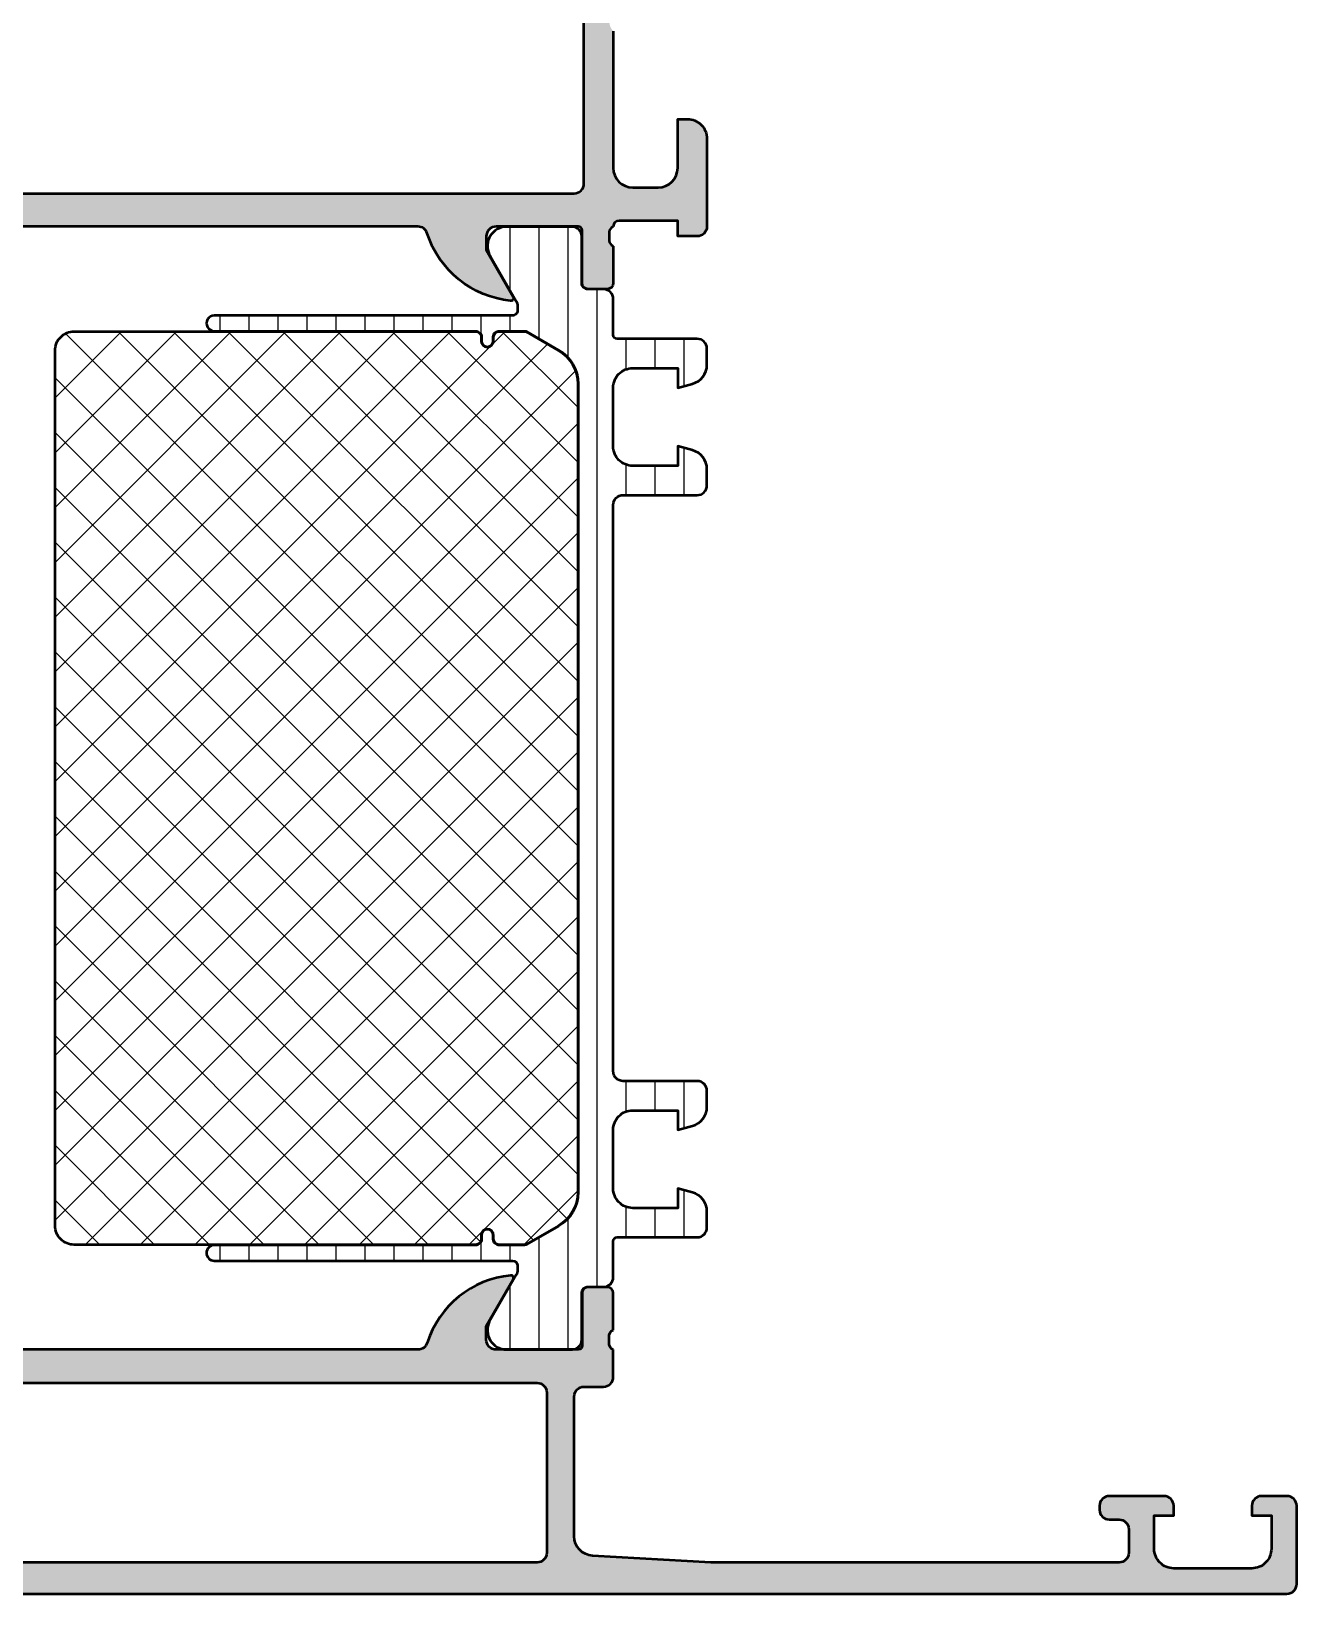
# Model space of a CAD drawing. Extents: x 0 to 122, y 0 to 160.
# Drawn here: x 57.2 to 122, y 0 to 80 of the extents above; entities that cross this region are included whole.
import ezdxf

# ---------------------------------------------------------------- set-up
doc = ezdxf.new("R2010")
doc.units = 0
for name, color, linetype, lineweight in [('0S-Alu contour', 7, 'Continuous', 50), ('0S-Alu hatch', 252, 'Continuous', 25), ('0S-Plastic contour', 254, 'Continuous', 50), ('0S-Plastic hatch', 253, 'Continuous', 25), ('0S-PT contour', 91, 'Continuous', 50), ('0S-PT hatch', 103, 'Continuous', 25)]:
    doc.layers.add(name, color=color, linetype=linetype, lineweight=lineweight)

# ---------------------------------------------------------------- blocks, each defined once
blk = doc.blocks.new('503260__0F27B070_1E75_4C1E_B4FA_50E0575CE926_')
at = {"layer": '0S-Alu hatch'}
h = blk.add_hatch(color=256, dxfattribs=at)
edge = h.paths.add_edge_path()
edge.add_line((92, 89.99999999999999), (92, 86.59999999999998))
edge.add_line((92, 86.59999999999998), (90.9, 85.49999999999997))
edge.add_line((90.9, 85.49999999999997), (90.30000000000001, 85.49999999999997))
edge.add_line((90.30000000000001, 85.49999999999997), (90.30000000000001, 86.99999999999999))
edge.add_arc((89.30000000000001, 86.99999999999999), 1, 0, 90)
edge.add_line((89.30000000000001, 87.99999999999999), (88, 87.99999999999999))
edge.add_arc((88.00000000000001, 86.99999999999999), 1, 90.00000000000081, 180)
edge.add_line((87.00000000000001, 86.99999999999999), (87.00000000000001, 80.99999999999997))
edge.add_arc((87.52500000000003, 80.49999999999997), 0.7250000000000041, 136.3971810272967, 223.6028189727033)
edge.add_line((87.00000000000001, 79.99999999999997), (87.00000000000001, 72.99999999999997))
edge.add_arc((88.00000000000001, 72.99999999999997), 1, 180, 270)
edge.add_line((88.00000000000001, 71.99999999999997), (89.30000000000001, 71.99999999999997))
edge.add_arc((89.30000000000001, 72.99999999999999), 1, 270, 360)
edge.add_line((90.30000000000001, 72.99999999999999), (90.30000000000001, 75.49999999999997))
edge.add_line((90.30000000000001, 75.49999999999997), (90.80000000000001, 75.49999999999997))
edge.add_ellipse((90.80000000000003, 74.49999999999999), major_axis=(-0.9999999999999857, 0), ratio=1, start_angle=180, end_angle=270.0000000000008, ccw=False)
edge.add_line((91.80000000000001, 74.49999999999997), (91.80000000000001, 69.99999999999997))
edge.add_ellipse((91.30000000000003, 69.99999999999996), major_axis=(-0.4999999999999858, 0), ratio=1, start_angle=89.9999999999983, end_angle=180, ccw=False)
edge.add_line((91.3, 69.49999999999997), (90.30000000000001, 69.49999999999997))
edge.add_line((90.30000000000001, 69.49999999999997), (90.30000000000001, 70.29999999999997))
edge.add_line((90.30000000000001, 70.29999999999997), (87.30000000000003, 70.29999999999997))
edge.add_arc((87.30000000000003, 69.99999999999997), 0.2999999999999971, 90, 180)
edge.add_arc((87.10000000000002, 69.71715728752535), 0.2999999999999976, 109.4712206344897, 180)
edge.add_line((86.80000000000003, 69.71715728752535), (86.80000000000001, 69.2828427124746))
edge.add_arc((87.1, 69.2828427124746), 0.2999999999999971, 180, 250.5287793655103)
edge.add_line((87.00000000000001, 68.99999999999999), (87.00000000000001, 67.10000000000002))
edge.add_ellipse((86.69999999999996, 67.10000000000004), major_axis=(-0.300000000000054, 0), ratio=1, start_angle=90.00000000000267, end_angle=180, ccw=False)
edge.add_line((86.69999999999997, 66.79999999999998), (85.71000000000005, 66.79999999999998))
edge.add_ellipse((85.71000000000006, 67.10000000000004), major_axis=(-0.300000000000054, 0), ratio=1, start_angle=0, end_angle=89.99999999999733, ccw=False)
edge.add_line((85.41000000000003, 67.10000000000002), (85.41000000000003, 69.79999999999998))
edge.add_arc((85.21, 69.79999999999998), 0.2000000000000028, 0, 90)
edge.add_line((85.21, 69.99999999999999), (81.00000000000003, 69.99999999999996))
edge.add_arc((81.00000000000003, 69.49999999999994), 0.5, 90, 180)
edge.add_line((80.50000000000001, 69.49999999999994), (80.50000000000001, 68.79999999999995))
edge.add_line((80.50000000000001, 68.79999999999995), (81.88149545762239, 66.4071796769724))
edge.add_ellipse((81.76188021535172, 66.33811978464826), major_axis=(-0.1381197846483035, 0), ratio=1, start_angle=84.37742244921071, end_angle=209.9999999999983, ccw=False)
edge.add_ellipse((82.23822324117383, 71.17660886184781), major_axis=(-5.000000000000049, 0), ratio=1, start_angle=17.748416356070777, end_angle=84.3774224492065, ccw=False)
edge.add_arc((77.00000000000001, 69.49999999999994), 0.4999999999999883, 17.74841635606901, 90)
edge.add_line((77.00000000000001, 69.99999999999996), (45, 69.99999999999991))
edge.add_arc((45, 69.49999999999991), 0.5, 90.00000000000081, 162.2515836439297)
edge.add_ellipse((39.76177675882619, 71.17660886184775), major_axis=(-5.000000000000018, 0), ratio=1, start_angle=95.62257755079372, end_angle=162.2515836439296, ccw=False)
edge.add_ellipse((40.2381197846483, 66.33811978464821), major_axis=(-0.1381197846482883, 0), ratio=1, start_angle=-29.999999999996078, end_angle=95.6225775507956, ccw=False)
edge.add_line((40.11850454237764, 66.40717967697236), (41.50000000000001, 68.79999999999993))
edge.add_line((41.50000000000001, 68.79999999999993), (41.50000000000001, 69.49999999999991))
edge.add_arc((41, 69.49999999999991), 0.5, 0, 90)
edge.add_line((41, 69.99999999999991), (36.79000000000001, 69.99999999999991))
edge.add_arc((36.79000000000001, 69.79999999999994), 0.1999999999999744, 90, 180)
edge.add_line((36.59000000000003, 69.79999999999994), (36.59000000000001, 67.09999999999998))
edge.add_ellipse((36.28999999999996, 67.09999999999998), major_axis=(-0.3000000000000398, 0), ratio=1, start_angle=90, end_angle=180, ccw=False)
edge.add_line((36.28999999999996, 66.79999999999994), (35.30000000000005, 66.79999999999994))
edge.add_ellipse((35.30000000000005, 67.09999999999998), major_axis=(-0.3000000000000398, 0), ratio=1, start_angle=0, end_angle=90, ccw=False)
edge.add_line((35.00000000000001, 67.09999999999998), (35.00000000000001, 68.99999999999994))
edge.add_arc((34.90000000000001, 69.28284271247456), 0.2999999999999999, 289.471220634491, 360)
edge.add_line((35.2, 69.28284271247456), (35.20000000000001, 69.71715728752532))
edge.add_arc((34.90000000000001, 69.71715728752532), 0.2999999999999971, 0, 70.5287793655103)
edge.add_arc((34.70000000000001, 69.99999999999994), 0.3000000000000043, 0, 90)
edge.add_line((34.70000000000001, 70.29999999999995), (31.70000000000001, 70.29999999999994))
edge.add_line((31.70000000000001, 70.29999999999994), (31.70000000000001, 69.49999999999994))
edge.add_line((31.70000000000001, 69.49999999999994), (30.70000000000001, 69.49999999999994))
edge.add_ellipse((30.7, 69.99999999999994), major_axis=(-0.5, 0), ratio=1, start_angle=0, end_angle=90.0000000000004, ccw=False)
edge.add_line((30.20000000000001, 69.99999999999994), (30.20000000000001, 74.49999999999994))
edge.add_ellipse((31.2, 74.49999999999994), major_axis=(-0.9999999999999928, 0), ratio=1, start_angle=269.9999999999996, end_angle=360, ccw=False)
edge.add_line((31.20000000000001, 75.49999999999994), (31.7, 75.49999999999994))
edge.add_line((31.7, 75.49999999999994), (31.7, 72.99999999999996))
edge.add_arc((32.7, 72.99999999999996), 1, 180, 270)
edge.add_line((32.7, 71.99999999999994), (34.00000000000001, 71.99999999999994))
edge.add_arc((34.00000000000001, 72.99999999999994), 1, 270, 360)
edge.add_line((35.00000000000001, 72.99999999999994), (35.00000000000001, 79.99999999999994))
edge.add_arc((34.475, 80.49999999999994), 0.7250000000000041, 316.3971810272967, 403.6028189727033)
edge.add_line((35.00000000000001, 80.99999999999994), (35, 86.99999999999994))
edge.add_arc((34, 86.99999999999994), 1, 0, 90)
edge.add_line((34, 87.99999999999994), (32.7, 87.99999999999994))
edge.add_arc((32.7, 86.99999999999994), 1, 90, 180)
edge.add_line((31.7, 86.99999999999994), (31.7, 85.49999999999994))
edge.add_line((31.7, 85.49999999999994), (31.1, 85.49999999999994))
edge.add_line((31.1, 85.49999999999994), (30, 86.59999999999994))
edge.add_line((30, 86.59999999999994), (30, 89.99999999999994))
edge.add_line((30, 89.99999999999994), (53, 89.99999999999996))
edge.add_arc((53, 90.49999999999994), 0.5, 270, 360)
edge.add_line((53.50000000000001, 90.49999999999994), (53.50000000000001, 159.4999999999999))
edge.add_ellipse((54, 159.4999999999999), major_axis=(-0.4999999999999929, 0), ratio=1, start_angle=270, end_angle=360, ccw=False)
edge.add_line((54, 159.9999999999999), (68, 159.9999999999999))
edge.add_ellipse((68.00000000000001, 159.4999999999999), major_axis=(-0.5, 0), ratio=1, start_angle=180, end_angle=270.00000000000165, ccw=False)
edge.add_line((68.5, 159.4999999999999), (68.5, 90.49999999999994))
edge.add_arc((69, 90.49999999999994), 0.5, 180, 270)
edge.add_line((69, 89.99999999999996), (92, 89.99999999999999))
edge = h.paths.add_edge_path()
edge.add_arc((85, 87.89999999999992), 0.5, 0, 90)
edge.add_line((85, 88.39999999999992), (37, 88.39999999999992))
edge.add_arc((37, 87.89999999999992), 0.5, 90, 180)
edge.add_line((36.5, 87.89999999999992), (36.50000000000001, 72.1999999999999))
edge.add_arc((37.00000000000001, 72.1999999999999), 0.5, 180, 270)
edge.add_line((37.00000000000001, 71.6999999999999), (85, 71.69999999999993))
edge.add_arc((85, 72.19999999999993), 0.5, 270, 360)
edge.add_line((85.5, 72.19999999999993), (85.5, 87.89999999999992))
edge = h.paths.add_edge_path()
edge.add_line((58.50000000000001, 148.6124308125146), (58.5, 147.4999999999999))
edge.add_ellipse((58, 147.4999999999999), major_axis=(-0.5, 0), ratio=1, start_angle=90, end_angle=180, ccw=False)
edge.add_line((58, 146.9999999999999), (56.5, 146.9999999999999))
edge.add_arc((56.5, 146.4999999999999), 0.5, 90, 180)
edge.add_line((56, 146.4999999999999), (56, 90.49999999999994))
edge.add_arc((56.5, 90.49999999999994), 0.5, 180, 270)
edge.add_line((56.5, 89.99999999999994), (65.5, 89.99999999999994))
edge.add_arc((65.5, 90.49999999999994), 0.5, 270, 360)
edge.add_line((66, 90.49999999999994), (66, 146.4999999999999))
edge.add_arc((65.5, 146.4999999999999), 0.5, 0, 90)
edge.add_line((65.5, 146.9999999999999), (64, 146.9999999999999))
edge.add_ellipse((64, 147.4999999999999), major_axis=(-0.5, 0), ratio=1, start_angle=0, end_angle=90, ccw=False)
edge.add_line((63.5, 147.4999999999999), (63.5, 148.6124308125146))
edge.add_ellipse((63.99999999999999, 148.6124308125146), major_axis=(-0.499999999999987, 0), ratio=1, start_angle=311.5278046491897, end_angle=360, ccw=False)
edge.add_arc((61, 151.9999999999999), 4.025000000000007, 311.5278046491879, 588.4721953508122)
edge.add_ellipse((58, 148.6124308125146), major_axis=(-0.5, 0), ratio=1, start_angle=180, end_angle=228.4721953508091, ccw=False)
at = {"layer": '0S-Alu contour', "color": 7}
for points in [[(85.5, 72.19999999999993), (85.5, 87.89999999999992)], [(87.00000000000001, 79.99999999999997), (87.00000000000001, 72.99999999999997)], [(90.30000000000001, 72.99999999999999), (90.30000000000001, 75.49999999999997), (90.80000000000001, 75.49999999999997)], [(91.80000000000001, 74.49999999999997), (91.80000000000001, 69.99999999999997)], [(37.00000000000001, 71.6999999999999), (85, 71.69999999999993)], [(88.00000000000001, 71.99999999999997), (89.30000000000001, 71.99999999999997)], [(77.00000000000001, 69.99999999999996), (45, 69.99999999999991)], [(85.21, 69.99999999999999), (81.00000000000003, 69.99999999999996)], [(85.41000000000003, 67.10000000000002), (85.41000000000003, 69.79999999999998)], [(86.80000000000003, 69.71715728752535), (86.80000000000001, 69.2828427124746)], [(91.3, 69.49999999999997), (90.30000000000001, 69.49999999999997), (90.30000000000001, 70.29999999999997), (87.30000000000003, 70.29999999999997)], [(80.50000000000001, 69.49999999999994), (80.50000000000001, 68.79999999999995), (81.88149545762239, 66.4071796769724)], [(87.00000000000001, 68.99999999999999), (87.00000000000001, 67.10000000000002)], [(86.69999999999997, 66.79999999999998), (85.71000000000005, 66.79999999999998)]]:
    blk.add_lwpolyline(points, dxfattribs=at)
at = {"layer": '0S-Alu contour', "color": 7, "extrusion": (0, 0, -1)}
for centre, radius, start, end in [((-90.80000000000003, 74.49999999999999), 0.9999999999999857, 89.9999999999992, 180), ((-82.23822324117383, 71.17660886184781), 5.000000000000049, 275.6225775507935, 342.2515836439292), ((-91.30000000000003, 69.99999999999996), 0.4999999999999858, 180, 270.0000000000017), ((-81.76188021535172, 66.33811978464826), 0.1381197846483035, 150.0000000000017, 275.6225775507893), ((-85.71000000000006, 67.10000000000004), 0.300000000000054, 270.0000000000027, 0), ((-86.69999999999996, 67.10000000000004), 0.300000000000054, 180, 269.9999999999973)]:
    blk.add_arc(centre, radius, start, end, dxfattribs=at)
at = {"layer": '0S-Alu contour', "color": 7}
for centre, radius, start, end in [((88.00000000000001, 72.99999999999997), 1, 180, 270), ((89.30000000000001, 72.99999999999999), 1, 270, 0), ((85, 72.19999999999993), 0.5, 270, 0), ((77.00000000000001, 69.49999999999994), 0.4999999999999883, 17.74841635606901, 90), ((81.00000000000003, 69.49999999999994), 0.5, 90, 180), ((85.21, 69.79999999999998), 0.2000000000000028, 0, 90), ((87.10000000000002, 69.71715728752535), 0.2999999999999976, 109.4712206344897, 180), ((87.30000000000003, 69.99999999999997), 0.2999999999999971, 90, 180), ((87.1, 69.2828427124746), 0.2999999999999971, 180, 250.5287793655103)]:
    blk.add_arc(centre, radius, start, end, dxfattribs=at)
blk = doc.blocks.new('503280__3AF89525_41A8_4F9F_9418_64EF4F7E41E2_')
at = {"layer": '0S-Alu hatch'}
h = blk.add_hatch(color=256, dxfattribs=at)
edge = h.paths.add_edge_path()
edge.add_line((121.5, 4.99999636063011), (120.2, 4.999996360630121))
edge.add_arc((120.2, 4.499996360630113), 0.5000000000000142, 90, 180)
edge.add_line((119.7, 4.499996360630113), (119.7, 3.999996360630122))
edge.add_line((119.7, 3.999996360630122), (120.7, 3.999996360630122))
edge.add_line((120.7, 3.999996360630122), (120.7, 2.299996360630121))
edge.add_ellipse((119.7, 2.29999636063011), major_axis=(-0.9999999999999857, 0), ratio=1, start_angle=89.9999999999992, end_angle=180, ccw=False)
edge.add_line((119.7, 1.29999636063012), (115.7, 1.299996360630123))
edge.add_ellipse((115.7, 2.29999636063011), major_axis=(-0.9999999999999877, 0), ratio=1, start_angle=0, end_angle=90.0000000000008, ccw=False)
edge.add_line((114.7, 2.299996360630121), (114.7, 3.999996360630122))
edge.add_line((114.7, 3.999996360630122), (115.7, 3.999996360630122))
edge.add_line((115.7, 3.999996360630122), (115.7, 4.49999636063012))
edge.add_arc((115.2, 4.49999636063012), 0.5, 0, 90)
edge.add_line((115.2, 4.99999636063012), (112.4, 4.999996360630118))
edge.add_arc((112.4, 4.499996360630111), 0.5, 89.99999999999837, 180)
edge.add_line((111.9, 4.499996360630111), (111.9, 4.299996360630123))
edge.add_arc((112.4, 4.29999636063013), 0.5000000000000142, 180, 270)
edge.add_line((112.4, 3.799996360630116), (112.9, 3.799996360630111))
edge.add_ellipse((112.9, 3.29999636063012), major_axis=(-0.4999999999999907, 0), ratio=1, start_angle=180, end_angle=270, ccw=False)
edge.add_line((113.4, 3.299996360630123), (113.4, 2.099996360630122))
edge.add_ellipse((112.9, 2.099996360630117), major_axis=(-0.5, 0), ratio=1, start_angle=90, end_angle=180, ccw=False)
edge.add_line((112.9, 1.599996360630122), (92, 1.599996360630128))
edge.add_line((92, 1.599996360630128), (85.94295020946149, 1.946113491518046))
edge.add_ellipse((86, 2.944484825942026), major_axis=(-1.000000000000003, 0), ratio=1, start_angle=0, end_angle=86.72951207681638, ccw=False)
edge.add_line((85, 2.944484825942019), (85, 10.09999636063015))
edge.add_ellipse((85.5, 10.09999636063015), major_axis=(-0.5, 0), ratio=1, start_angle=270, end_angle=360, ccw=False)
edge.add_line((85.5, 10.59999636063015), (86.49999999999999, 10.59999636063015))
edge.add_arc((86.5, 11.09999636063015), 0.5, 269.9999999999984, 360)
edge.add_line((87, 11.09999636063015), (87, 12.49999636063015))
edge.add_ellipse((87.1, 12.78283907310477), major_axis=(-0.2999999999999925, 0), ratio=1, start_angle=0, end_angle=70.52877936550999, ccw=False)
edge.add_line((86.79999999999998, 12.78283907310477), (86.79999999999998, 13.21715364815553))
edge.add_ellipse((87.1, 13.21715364815553), major_axis=(-0.2999999999999971, 0), ratio=1, start_angle=289.47122063448967, end_angle=360, ccw=False)
edge.add_line((87, 13.49999636063015), (87, 15.39999636063011))
edge.add_arc((86.69999999999996, 15.39999636063011), 0.3000000000000398, 0, 90)
edge.add_line((86.69999999999996, 15.69999636063015), (85.71000000000004, 15.69999636063015))
edge.add_arc((85.71000000000004, 15.3999963606301), 0.3000000000000398, 89.99999999999729, 180)
edge.add_line((85.40999999999998, 15.3999963606301), (85.40999999999998, 12.69999636063015))
edge.add_ellipse((85.21, 12.69999636063014), major_axis=(-0.1999999999999886, 0), ratio=1, start_angle=90, end_angle=180, ccw=False)
edge.add_line((85.21, 12.49999636063015), (81, 12.49999636063016))
edge.add_ellipse((80.99999999999999, 12.99999636063014), major_axis=(-0.4999999999999876, 0), ratio=1, start_angle=0, end_angle=90.00000000000159, ccw=False)
edge.add_line((80.5, 12.99999636063015), (80.5, 13.69999636063015))
edge.add_line((80.5, 13.69999636063015), (81.88149545762236, 16.0928166836577))
edge.add_arc((81.76188021535171, 16.16187657598185), 0.138119784648293, 329.9999999999988, 455.6225775507956)
edge.add_arc((82.23822324117381, 11.32338749878234), 5, 95.62257755079365, 162.2515836439299)
edge.add_ellipse((77, 12.99999636063015), major_axis=(-0.5000000000000067, 0), ratio=1, start_angle=90, end_angle=162.2515836439298, ccw=False)
edge.add_line((77, 12.49999636063015), (45, 12.49999636063014))
edge.add_ellipse((45.00000000000001, 12.99999636063015), major_axis=(-0.5000000000000142, 0), ratio=1, start_angle=17.748416356071175, end_angle=89.9999999999983, ccw=False)
edge.add_arc((39.76177675882619, 11.32338749878232), 5.000000000000003, 17.74841635607014, 84.37742244920646)
edge.add_arc((40.23811978464829, 16.16187657598183), 0.1381197846482989, 84.37742244920473, 209.9999999999969)
edge.add_line((40.11850454237761, 16.09281668365769), (41.49999999999999, 13.69999636063013))
edge.add_line((41.49999999999999, 13.69999636063013), (41.49999999999999, 12.99999636063013))
edge.add_ellipse((40.99999999999999, 12.99999636063013), major_axis=(-0.5, 0), ratio=1, start_angle=90.0000000000008, end_angle=180, ccw=False)
edge.add_line((41, 12.49999636063013), (36.79000000000001, 12.49999636063013))
edge.add_ellipse((36.79000000000001, 12.69999636063013), major_axis=(-0.2000000000000082, 0), ratio=1, start_angle=0, end_angle=90, ccw=False)
edge.add_line((36.59, 12.69999636063013), (36.59, 15.39999636063009))
edge.add_arc((36.28999999999996, 15.39999636063009), 0.3000000000000398, 0, 90)
edge.add_line((36.28999999999996, 15.69999636063013), (35.30000000000004, 15.69999636063013))
edge.add_arc((35.30000000000004, 15.39999636063009), 0.3000000000000398, 90, 180)
edge.add_line((35, 15.39999636063009), (35, 13.49999636063013))
edge.add_ellipse((34.90000000000001, 13.21715364815551), major_axis=(-0.2999999999999959, 0), ratio=1, start_angle=180, end_angle=250.52877936551022, ccw=False)
edge.add_line((35.2, 13.21715364815551), (35.2, 12.78283907310475))
edge.add_ellipse((34.90000000000001, 12.78283907310475), major_axis=(-0.2999999999999971, 0), ratio=1, start_angle=109.47122063448981, end_angle=180, ccw=False)
edge.add_line((35, 12.49999636063013), (35, 11.09999636063014))
edge.add_arc((35.5, 11.09999636063014), 0.5, 180, 270)
edge.add_line((35.5, 10.59999636063014), (36.5, 10.59999636063013))
edge.add_ellipse((36.50000000000001, 10.09999636063014), major_axis=(-0.4999999999999965, 0), ratio=1, start_angle=180, end_angle=270.0000000000008, ccw=False)
edge.add_line((37, 10.09999636063013), (37, 2.944484825942014))
edge.add_ellipse((36.00000000000001, 2.944484825942009), major_axis=(-0.9999999999999928, 0), ratio=1, start_angle=93.27048792318323, end_angle=180, ccw=False)
edge.add_line((36.05704979053852, 1.946113491518036), (30, 1.599996360630121))
edge.add_line((30, 1.599996360630121), (9.099999999999998, 1.599996360630123))
edge.add_ellipse((9.099999999999998, 2.099996360630123), major_axis=(-0.5000000000000002, 0), ratio=1, start_angle=0, end_angle=90, ccw=False)
edge.add_line((8.599999999999998, 2.099996360630122), (8.599999999999996, 3.299996360630121))
edge.add_ellipse((9.099999999999998, 3.29999636063012), major_axis=(-0.5000000000000018, 0), ratio=1, start_angle=270, end_angle=360, ccw=False)
edge.add_line((9.099999999999998, 3.799996360630121), (9.600000000000003, 3.799996360630121))
edge.add_arc((9.600000000000003, 4.29999636063012), 0.4999999999999983, 270.0000000000002, 360)
edge.add_line((10.1, 4.29999636063012), (10.1, 4.499996360630118))
edge.add_arc((9.600000000000003, 4.49999636063012), 0.4999999999999983, 0, 89.9999999999998)
edge.add_line((9.600000000000003, 4.999996360630118), (6.800000000000001, 4.999996360630119))
edge.add_arc((6.8, 4.499996360630118), 0.5, 89.99999999999991, 180)
edge.add_line((6.3, 4.499996360630118), (6.3, 3.99999636063012))
edge.add_line((6.3, 3.99999636063012), (7.300000000000013, 3.99999636063012))
edge.add_line((7.300000000000013, 3.99999636063012), (7.300000000000014, 2.299996360630119))
edge.add_ellipse((6.300000000000015, 2.299996360630116), major_axis=(-0.9999999999999982, 0), ratio=1, start_angle=90, end_angle=180, ccw=False)
edge.add_line((6.300000000000014, 1.299996360630118), (2.299999999999988, 1.299996360630117))
edge.add_ellipse((2.29999999999999, 2.299996360630117), major_axis=(-1, 0), ratio=1, start_angle=0, end_angle=89.99999999999989, ccw=False)
edge.add_line((1.299999999999987, 2.299996360630118), (1.29999999999999, 3.99999636063012))
edge.add_line((1.29999999999999, 3.99999636063012), (2.300000000000002, 3.99999636063012))
edge.add_line((2.300000000000002, 3.99999636063012), (2.300000000000002, 4.499996360630118))
edge.add_arc((1.800000000000001, 4.499996360630118), 0.5000000000000009, 0, 89.99999999999994)
edge.add_line((1.800000000000001, 4.999996360630119), (0.5000000000000027, 4.999996360630118))
edge.add_arc((0.5000000000000026, 4.499996360630118), 0.5, 89.99999999999999, 180)
edge.add_line((2.4e-15, 4.499996360630118), (2.2e-15, 0.4999963606301212))
edge.add_arc((0.5000000000000049, 0.4999963606301235), 0.5000000000000027, 180, 270.0000000000002)
edge.add_line((0.500000000000007, -3.6393698792e-06), (121.5, -3.6393698773e-06))
edge.add_arc((121.5, 0.4999963606301156), 0.4999999999999858, 270, 360)
edge.add_line((122, 0.4999963606301156), (122, 4.49999636063012))
edge.add_arc((121.5, 4.499996360630122), 0.4999999999999858, 0, 90)
edge = h.paths.add_edge_path()
edge.add_line((38.9, 10.79999636063012), (83.1, 10.79999636063013))
edge.add_ellipse((83.1, 10.29999636063012), major_axis=(-0.5, 0), ratio=1, start_angle=180, end_angle=270, ccw=False)
edge.add_line((83.6, 10.29999636063012), (83.6, 2.099996360630127))
edge.add_ellipse((83.1, 2.099996360630127), major_axis=(-0.5, 0), ratio=1, start_angle=90, end_angle=180, ccw=False)
edge.add_line((83.1, 1.599996360630127), (38.9, 1.599996360630119))
edge.add_ellipse((38.9, 2.099996360630119), major_axis=(-0.5, 0), ratio=1, start_angle=0, end_angle=90, ccw=False)
edge.add_line((38.40000000000001, 2.099996360630122), (38.40000000000001, 10.29999636063012))
edge.add_ellipse((38.9, 10.29999636063012), major_axis=(-0.5000000000000036, 0), ratio=1, start_angle=270, end_angle=360, ccw=False)
at = {"layer": '0S-Alu contour', "color": 7}
for points in [[(40.11850454237761, 16.09281668365769), (41.49999999999999, 13.69999636063013), (41.49999999999999, 12.99999636063013)], [(80.5, 12.99999636063015), (80.5, 13.69999636063015), (81.88149545762236, 16.0928166836577)], [(35, 15.39999636063009), (35, 13.49999636063013)], [(36.28999999999996, 15.69999636063013), (35.30000000000004, 15.69999636063013)], [(36.59, 12.69999636063013), (36.59, 15.39999636063009)], [(85.40999999999998, 15.3999963606301), (85.40999999999998, 12.69999636063015)], [(86.69999999999996, 15.69999636063015), (85.71000000000004, 15.69999636063015)], [(87, 13.49999636063015), (87, 15.39999636063011)], [(35.2, 13.21715364815551), (35.2, 12.78283907310475)], [(86.79999999999998, 12.78283907310477), (86.79999999999998, 13.21715364815553)], [(35, 12.49999636063013), (35, 11.09999636063014)], [(41, 12.49999636063013), (36.79000000000001, 12.49999636063013)], [(77, 12.49999636063015), (45, 12.49999636063014)], [(85.21, 12.49999636063015), (81, 12.49999636063016)], [(87, 11.09999636063015), (87, 12.49999636063015)], [(35.5, 10.59999636063014), (36.5, 10.59999636063013)], [(38.9, 10.79999636063012), (83.1, 10.79999636063013)], [(85.5, 10.59999636063015), (86.49999999999999, 10.59999636063015)], [(37, 10.09999636063013), (37, 2.944484825942014)], [(38.40000000000001, 2.099996360630122), (38.40000000000001, 10.29999636063012)], [(83.6, 10.29999636063012), (83.6, 2.099996360630127)], [(85, 2.944484825942019), (85, 10.09999636063015)], [(1.800000000000001, 4.999996360630119), (0.5000000000000027, 4.999996360630118)], [(9.600000000000003, 4.999996360630118), (6.800000000000001, 4.999996360630119)], [(115.2, 4.99999636063012), (112.4, 4.999996360630118)], [(121.5, 4.99999636063011), (120.2, 4.999996360630121)], [(2.4e-15, 4.499996360630118), (2.2e-15, 0.4999963606301212)], [(1.299999999999987, 2.299996360630118), (1.29999999999999, 3.99999636063012), (2.300000000000002, 3.99999636063012), (2.300000000000002, 4.499996360630118)], [(6.3, 4.499996360630118), (6.3, 3.99999636063012), (7.300000000000013, 3.99999636063012), (7.300000000000014, 2.299996360630119)], [(10.1, 4.29999636063012), (10.1, 4.499996360630118)], [(111.9, 4.499996360630111), (111.9, 4.299996360630123)], [(114.7, 2.299996360630121), (114.7, 3.999996360630122), (115.7, 3.999996360630122), (115.7, 4.49999636063012)], [(119.7, 4.499996360630113), (119.7, 3.999996360630122), (120.7, 3.999996360630122), (120.7, 2.299996360630121)], [(122, 0.4999963606301156), (122, 4.49999636063012)], [(8.599999999999998, 2.099996360630122), (8.599999999999996, 3.299996360630121)], [(9.099999999999998, 3.799996360630121), (9.600000000000003, 3.799996360630121)], [(112.4, 3.799996360630116), (112.9, 3.799996360630111)], [(113.4, 3.299996360630123), (113.4, 2.099996360630122)], [(36.05704979053852, 1.946113491518036), (30, 1.599996360630121), (9.099999999999998, 1.599996360630123)], [(112.9, 1.599996360630122), (92, 1.599996360630128), (85.94295020946149, 1.946113491518046)], [(6.300000000000014, 1.299996360630118), (2.299999999999988, 1.299996360630117)], [(83.1, 1.599996360630127), (38.9, 1.599996360630119)], [(119.7, 1.29999636063012), (115.7, 1.299996360630123)], [(0.500000000000007, -3.6393698792e-06), (121.5, -3.6393698773e-06)]]:
    blk.add_lwpolyline(points, dxfattribs=at)
for centre, radius, start, end in [((40.23811978464829, 16.16187657598183), 0.1381197846482989, 84.37742244920473, 209.9999999999969), ((39.76177675882619, 11.32338749878232), 5.000000000000003, 17.74841635607014, 84.37742244920646), ((82.23822324117381, 11.32338749878234), 5, 95.62257755079365, 162.2515836439299), ((81.76188021535171, 16.16187657598185), 0.138119784648293, 329.9999999999988, 95.62257755079555), ((35.30000000000004, 15.39999636063009), 0.3000000000000398, 90, 180), ((36.28999999999996, 15.39999636063009), 0.3000000000000398, 0, 90), ((85.71000000000004, 15.3999963606301), 0.3000000000000398, 89.99999999999729, 180), ((86.69999999999996, 15.39999636063011), 0.3000000000000398, 0, 90), ((35.5, 11.09999636063014), 0.5, 180, 270), ((86.5, 11.09999636063015), 0.5, 269.9999999999984, 0), ((0.5000000000000026, 4.499996360630118), 0.5, 89.99999999999999, 180), ((1.800000000000001, 4.499996360630118), 0.5000000000000009, 0, 89.99999999999994), ((6.8, 4.499996360630118), 0.5, 89.99999999999991, 180), ((9.600000000000003, 4.49999636063012), 0.4999999999999983, 0, 89.9999999999998), ((112.4, 4.499996360630111), 0.5, 89.99999999999837, 180), ((115.2, 4.49999636063012), 0.5, 0, 90), ((120.2, 4.499996360630113), 0.5000000000000142, 90, 180), ((121.5, 4.499996360630122), 0.4999999999999858, 0, 90), ((9.600000000000003, 4.29999636063012), 0.4999999999999983, 270.0000000000002, 0), ((112.4, 4.29999636063013), 0.5000000000000142, 180, 270), ((0.5000000000000049, 0.4999963606301235), 0.5000000000000027, 180, 270.0000000000002), ((121.5, 0.4999963606301156), 0.4999999999999858, 270, 0)]:
    blk.add_arc(centre, radius, start, end, dxfattribs=at)
at = {"layer": '0S-Alu contour', "color": 7, "extrusion": (0, 0, -1)}
for centre, radius, start, end in [((-34.90000000000001, 13.21715364815551), 0.2999999999999959, 109.4712206344898, 180), ((-40.99999999999999, 12.99999636063013), 0.5, 180, 269.9999999999992), ((-45.00000000000001, 12.99999636063015), 0.5000000000000142, 270.0000000000017, 342.2515836439288), ((-77, 12.99999636063015), 0.5000000000000067, 197.7484163560703, 270), ((-80.99999999999999, 12.99999636063014), 0.4999999999999876, 269.9999999999984, 0), ((-87.1, 13.21715364815553), 0.2999999999999971, 0, 70.5287793655103), ((-34.90000000000001, 12.78283907310475), 0.2999999999999971, 180, 250.5287793655102), ((-36.79000000000001, 12.69999636063013), 0.2000000000000082, 270, 0), ((-85.21, 12.69999636063014), 0.1999999999999886, 180, 270), ((-87.1, 12.78283907310477), 0.2999999999999925, 289.47122063449, 0), ((-36.50000000000001, 10.09999636063014), 0.4999999999999965, 89.9999999999992, 180), ((-38.9, 10.29999636063012), 0.5000000000000036, 0, 90), ((-83.1, 10.29999636063012), 0.5, 90, 180), ((-85.5, 10.09999636063015), 0.5, 0, 90), ((-9.099999999999998, 3.29999636063012), 0.5000000000000018, 0, 90), ((-112.9, 3.29999636063012), 0.4999999999999907, 90, 180), ((-36.00000000000001, 2.944484825942009), 0.9999999999999928, 180, 266.7295120768168), ((-86, 2.944484825942026), 1.000000000000003, 273.2704879231836, 0), ((-2.29999999999999, 2.299996360630117), 1, 270.0000000000001, 0), ((-6.300000000000015, 2.299996360630116), 0.9999999999999982, 180, 270.0000000000001), ((-9.099999999999998, 2.099996360630123), 0.5000000000000002, 270, 0), ((-38.9, 2.099996360630119), 0.5, 270, 0), ((-83.1, 2.099996360630127), 0.5, 180, 270), ((-112.9, 2.099996360630117), 0.5, 180, 270), ((-115.7, 2.29999636063011), 0.9999999999999877, 269.9999999999992, 0), ((-119.7, 2.29999636063011), 0.9999999999999857, 180, 270.0000000000008)]:
    blk.add_arc(centre, radius, start, end, dxfattribs=at)
blk = doc.blocks.new('284601__F65A6A49_6CB8_4866_897B_6C97E4BC52E1___F8B05D7A_9AF7_4C3F_A00C_E9D5FCC3E0BA_')
at = {"layer": '0S-Plastic hatch'}
h = blk.add_hatch(dxfattribs=at)
h.set_pattern_fill('ANSI31', color=256, scale=0.4680000000000001, angle=45, style=0)
h.set_pattern_definition([(90, (0, 0), (-1.4859, 0), [])])
edge = h.paths.add_edge_path()
edge.add_line((91.79998474121065, 56.75000000006037), (91.79998474121065, 57.58074922343478))
edge.add_arc((90.7999847412107, 57.58074922343478), 0.9999999999999573, 0, 75.00000000000068)
edge.add_line((91.05880378631319, 58.54667504972382), (90.29998474121065, 58.75000000006036))
edge.add_line((90.29998474121065, 58.75000000006036), (90.29998474121065, 57.75000000006036))
edge.add_line((90.29998474121065, 57.75000000006036), (87.99998474121068, 57.75000000006038))
edge.add_ellipse((87.99998474121064, 58.75000000006036), major_axis=(-0.9999999999999786, 0), ratio=1, start_angle=0, end_angle=90.00000000000239, ccw=False)
edge.add_line((86.99998474121064, 58.75000000006036), (86.99998474121064, 61.7500000000604))
edge.add_ellipse((87.99998474121064, 61.7500000000604), major_axis=(-0.9999999999999857, 0), ratio=1, start_angle=269.99999999999756, end_angle=360, ccw=False)
edge.add_line((87.99998474121068, 62.75000000006038), (90.29998474121065, 62.75000000006031))
edge.add_line((90.29998474121065, 62.75000000006031), (90.29998474121065, 61.75000000006041))
edge.add_line((90.29998474121065, 61.75000000006041), (91.05880378631322, 61.95332495039707))
edge.add_arc((90.79998474121074, 62.91925077668605), 0.9999999999999023, 284.9999999999984, 360)
edge.add_line((91.79998474121065, 62.91925077668605), (91.79998474121065, 63.75000000006042))
edge.add_arc((91.29998474121066, 63.75000000006043), 0.5, 0, 90)
edge.add_line((91.29998474121066, 64.25000000006042), (87.19998474121068, 64.25000000006035))
edge.add_ellipse((87.19998474121068, 64.45000000006038), major_axis=(-0.2000000000000313, 0), ratio=1, start_angle=0, end_angle=89.99999999999591, ccw=False)
edge.add_line((86.99998474121064, 64.45000000006038), (86.99998474121064, 66.2900056789698))
edge.add_arc((86.49998742011296, 66.2900056789698), 0.4999973210976947, 0, 90.00030698202455)
edge.add_line((86.49998474120378, 66.79000300006032), (85.68965340787042, 66.79000300006032))
edge.add_ellipse((85.68965340787041, 67.09000300006032), major_axis=(-0.2999999999999971, 0), ratio=1, start_angle=0, end_angle=90.00000000000267, ccw=False)
edge.add_line((85.38965340787043, 67.09000300006034), (85.38998535826744, 69.49000138299661))
edge.add_arc((84.88998938082882, 69.4900040226217), 0.4999959774455833, 359.9996975182267, 450.000302481185)
edge.add_line((84.88998674120376, 69.99000000006032), (81.41344524310426, 69.99000000006032))
edge.add_arc((81.5557558920956, 69.00018192533747), 0.9999960709244742, 98.18160805189984, 212.7270160998405)
edge.add_line((80.71450324310428, 68.45954700006033), (82.03302009241541, 66.17580851338806))
edge.add_ellipse((81.60000737568537, 65.92580853908859), major_axis=(-0.4999999999996722, 0), ratio=1, start_angle=179.994256176766, end_angle=209.9999965993551, ccw=False)
edge.add_line((82.10000737317257, 65.92575841477505), (82.09998474120125, 65.70000000007792))
edge.add_ellipse((81.84998474118377, 65.70000000007786), major_axis=(-0.2500000000174651, 0), ratio=1, start_angle=89.9999999999967, end_angle=180, ccw=False)
edge.add_line((81.84998474118376, 65.45000000006041), (66.57099827419162, 65.4500000000597))
edge.add_arc((66.57099827419162, 65.05074092694328), 0.3992590731164256, 90.00000000000205, 270.0000000000021)
edge.add_line((66.57099827419165, 64.65148185382685), (79.95484876268821, 64.65148185382685))
edge.add_ellipse((79.95484876268823, 64.35000000006029), major_axis=(-0.3014818537665604, 0), ratio=1, start_angle=180, end_angle=270.00000000000273, ccw=False)
edge.add_line((80.25633061645478, 64.35000000006029), (80.25633061645478, 64.14942920477415))
edge.add_arc((80.55575982116854, 64.14942920477417), 0.2994292047137605, 180, 360)
edge.add_line((80.85518902588232, 64.14942920477417), (80.85518902588232, 64.3500000000604))
edge.add_ellipse((81.15518902588254, 64.3500000000604), major_axis=(-0.3000000000002387, 0), ratio=1, start_angle=266.60636072712003, end_angle=360, ccw=False)
edge.add_line((81.17294769177845, 64.64947392177272), (82.46499755067116, 64.64947392177291))
edge.add_ellipse((82.46499755067126, 64.4494739217731), major_axis=(-0.1999999999997897, 0), ratio=1, start_angle=240.0000000000142, end_angle=270.00000000002854, ccw=False)
edge.add_line((82.5649975506711, 64.62267900252985), (84.19998474121067, 63.67871870795013))
edge.add_ellipse((83.19998474121068, 61.9466679003813), major_axis=(-1.999999999999947, 0), ratio=1, start_angle=180, end_angle=239.9999999999996, ccw=False)
edge.add_line((85.19998474121066, 61.94666790038131), (85.19998474121066, 20.55333209969223))
edge.add_ellipse((83.19998474121068, 20.55333209969225), major_axis=(-1.999999999999957, 0), ratio=1, start_angle=119.99999999999889, end_angle=180, ccw=False)
edge.add_line((84.19998474121063, 18.82128129212339), (82.56499755067117, 17.87732099754388))
edge.add_ellipse((82.46499755067089, 18.05052607830081), major_axis=(-0.200000000000158, 0), ratio=1, start_angle=90.0000000000814, end_angle=120.00000000005659, ccw=False)
edge.add_line((82.46499755067119, 17.85052607830065), (81.17294769177632, 17.85052607830105))
edge.add_ellipse((81.15518902588227, 18.15000000001315), major_axis=(-0.2999999999999352, 0), ratio=1, start_angle=0, end_angle=93.39363927252992, ccw=False)
edge.add_line((80.85518902588232, 18.15000000001315), (80.85518902588232, 18.35057079529941))
edge.add_arc((80.55575982116854, 18.35057079529941), 0.2994292047137605, 0, 180)
edge.add_line((80.25633061645478, 18.35057079529941), (80.25633061645478, 18.15000000001314))
edge.add_ellipse((79.95484876268827, 18.15000000001323), major_axis=(-0.3014818537665178, 0), ratio=1, start_angle=89.99999999998658, end_angle=180, ccw=False)
edge.add_line((79.9548487626882, 17.84851814624671), (66.57099827419165, 17.84851814624671))
edge.add_arc((66.57099827419165, 17.44925907313023), 0.3992590731164753, 90, 270)
edge.add_line((66.57099827419165, 17.05000000001376), (81.84998474118377, 17.05000000001318))
edge.add_ellipse((81.84998474118376, 16.7999999999957), major_axis=(-0.2500000000174793, 0), ratio=1, start_angle=180, end_angle=269.9999999999935, ccw=False)
edge.add_line((82.09998474120125, 16.7999999999957), (82.1000073731726, 16.57424158529882))
edge.add_ellipse((81.60000737568495, 16.57419146098503), major_axis=(-0.5000000000000956, 0), ratio=1, start_angle=150.0000034006586, end_angle=180.0057438232342, ccw=False)
edge.add_line((82.03302009241543, 16.32419148668545), (80.71450324310428, 14.04045300001317))
edge.add_arc((81.5557558920956, 13.49981807473602), 0.9999960709244718, 147.2729839001593, 261.8183919481001)
edge.add_line((81.41344524310426, 12.51000000001317), (84.88998674120376, 12.51000000001318))
edge.add_arc((84.88998938082882, 13.0099959774518), 0.4999959774455833, 269.9996975188149, 360.0003024817733)
edge.add_line((85.38998535826744, 13.009998617082), (85.38965340787043, 15.40999700001316))
edge.add_ellipse((85.68965340787042, 15.40999700001316), major_axis=(-0.3000000000000114, 0), ratio=1, start_angle=270, end_angle=360, ccw=False)
edge.add_line((85.68965340787042, 15.70999700001317), (86.49998474120378, 15.70999700001317))
edge.add_arc((86.49998742011296, 16.20999432110368), 0.4999973210976806, 269.9996930179738, 360)
edge.add_line((86.99998474121064, 16.20999432110368), (86.99998474121064, 18.05000000001312))
edge.add_ellipse((87.19998474121068, 18.05000000001316), major_axis=(-0.2000000000000313, 0), ratio=1, start_angle=270.0000000000122, end_angle=360, ccw=False)
edge.add_line((87.19998474121064, 18.25000000001319), (91.29998474121066, 18.25000000001313))
edge.add_arc((91.29998474121066, 18.75000000001313), 0.4999999999999858, 270, 360)
edge.add_line((91.79998474121065, 18.75000000001313), (91.79998474121065, 19.5807492233875))
edge.add_arc((90.79998474121066, 19.58074922338752), 0.9999999999999857, 0, 74.99999999999942)
edge.add_line((91.05880378631319, 20.54667504967657), (90.29998474121065, 20.75000000001319))
edge.add_line((90.29998474121065, 20.75000000001319), (90.29998474121065, 19.75000000001319))
edge.add_line((90.29998474121065, 19.75000000001319), (87.99998474121065, 19.75000000001319))
edge.add_ellipse((87.99998474121064, 20.75000000001319), major_axis=(-0.9999999999999928, 0), ratio=1, start_angle=0, end_angle=90.0000000000008, ccw=False)
edge.add_line((86.99998474121064, 20.75000000001319), (86.99998474121064, 23.75000000001326))
edge.add_ellipse((87.9999847412106, 23.75000000001319), major_axis=(-0.999999999999943, 0), ratio=1, start_angle=269.99999999999756, end_angle=360, ccw=False)
edge.add_line((87.99998474121064, 24.75000000001314), (90.29998474121065, 24.75000000001317))
edge.add_line((90.29998474121065, 24.75000000001317), (90.29998474121065, 23.75000000001326))
edge.add_line((90.29998474121065, 23.75000000001326), (91.0588037863131, 23.95332495034973))
edge.add_arc((90.79998474121055, 24.9192507766389), 1.000000000000113, 285.0000000000005, 360)
edge.add_line((91.79998474121066, 24.9192507766389), (91.79998474121065, 25.75000000001322))
edge.add_arc((91.29998474121068, 25.75000000001323), 0.4999999999999716, 0, 89.99999999999837)
edge.add_line((91.2999847412107, 26.2500000000132), (87.49998474121065, 26.2500000000132))
edge.add_ellipse((87.49998474121062, 26.75000000001317), major_axis=(-0.4999999999999716, 0), ratio=1, start_angle=0, end_angle=90.00000000000318, ccw=False)
edge.add_line((86.99998474121064, 26.75000000001318), (86.99998474121064, 55.75000000006034))
edge.add_ellipse((87.49998474121062, 55.75000000006037), major_axis=(-0.4999999999999858, 0), ratio=1, start_angle=270, end_angle=360, ccw=False)
edge.add_line((87.49998474121062, 56.25000000006036), (91.29998474121074, 56.25000000006036))
edge.add_arc((91.2999847412107, 56.75000000006033), 0.4999999999999574, 270.0000000000049, 360)
at = {"layer": '0S-Plastic contour', "color": 7}
for points in [[(84.88998674120376, 69.99000000006032), (81.41344524310426, 69.99000000006032)], [(85.38965340787043, 67.09000300006034), (85.38998535826744, 69.49000138299661)], [(80.71450324310428, 68.45954700006033), (82.03302009241541, 66.17580851338806)], [(86.49998474120378, 66.79000300006032), (85.68965340787042, 66.79000300006032)], [(82.10000737317257, 65.92575841477505), (82.09998474120125, 65.70000000007792)], [(86.99998474121064, 64.45000000006038), (86.99998474121064, 66.2900056789698)], [(81.84998474118376, 65.45000000006041), (66.57099827419162, 65.4500000000597)], [(66.57099827419165, 64.65148185382685), (79.95484876268821, 64.65148185382685)], [(80.25633061645478, 64.35000000006029), (80.25633061645478, 64.14942920477415)], [(80.85518902588232, 64.14942920477417), (80.85518902588232, 64.3500000000604)], [(81.17294769177845, 64.64947392177272), (82.46499755067116, 64.64947392177291)], [(82.5649975506711, 64.62267900252985), (84.19998474121067, 63.67871870795013)], [(91.29998474121066, 64.25000000006042), (87.19998474121068, 64.25000000006035)], [(91.79998474121065, 62.91925077668605), (91.79998474121065, 63.75000000006042)], [(87.99998474121068, 62.75000000006038), (90.29998474121065, 62.75000000006031), (90.29998474121065, 61.75000000006041), (91.05880378631322, 61.95332495039707)], [(85.19998474121066, 61.94666790038131), (85.19998474121066, 20.55333209969223)], [(86.99998474121064, 58.75000000006036), (86.99998474121064, 61.7500000000604)], [(91.05880378631319, 58.54667504972382), (90.29998474121065, 58.75000000006036), (90.29998474121065, 57.75000000006036), (87.99998474121068, 57.75000000006038)], [(91.79998474121065, 56.75000000006037), (91.79998474121065, 57.58074922343478)], [(87.49998474121062, 56.25000000006036), (91.29998474121074, 56.25000000006036)], [(86.99998474121064, 26.75000000001318), (86.99998474121064, 55.75000000006034)], [(91.2999847412107, 26.2500000000132), (87.49998474121065, 26.2500000000132)], [(91.79998474121066, 24.9192507766389), (91.79998474121065, 25.75000000001322)], [(87.99998474121064, 24.75000000001314), (90.29998474121065, 24.75000000001317), (90.29998474121065, 23.75000000001326), (91.0588037863131, 23.95332495034973)], [(86.99998474121064, 20.75000000001319), (86.99998474121064, 23.75000000001326)], [(91.05880378631319, 20.54667504967657), (90.29998474121065, 20.75000000001319), (90.29998474121065, 19.75000000001319), (87.99998474121065, 19.75000000001319)], [(91.79998474121065, 18.75000000001313), (91.79998474121065, 19.5807492233875)], [(84.19998474121063, 18.82128129212339), (82.56499755067117, 17.87732099754388)], [(79.9548487626882, 17.84851814624671), (66.57099827419165, 17.84851814624671)], [(80.25633061645478, 18.35057079529941), (80.25633061645478, 18.15000000001314)], [(80.85518902588232, 18.15000000001315), (80.85518902588232, 18.35057079529941)], [(82.46499755067119, 17.85052607830065), (81.17294769177632, 17.85052607830105)], [(86.99998474121064, 16.20999432110368), (86.99998474121064, 18.05000000001312)], [(87.19998474121064, 18.25000000001319), (91.29998474121066, 18.25000000001313)], [(66.57099827419165, 17.05000000001376), (81.84998474118377, 17.05000000001318)], [(82.03302009241543, 16.32419148668545), (80.71450324310428, 14.04045300001317)], [(82.09998474120125, 16.7999999999957), (82.1000073731726, 16.57424158529882)], [(85.38998535826744, 13.009998617082), (85.38965340787043, 15.40999700001316)], [(85.68965340787042, 15.70999700001317), (86.49998474120378, 15.70999700001317)], [(81.41344524310426, 12.51000000001317), (84.88998674120376, 12.51000000001318)]]:
    blk.add_lwpolyline(points, dxfattribs=at)
for centre, radius, start, end in [((81.5557558920956, 69.00018192533747), 0.9999960709244742, 98.18160805189984, 212.7270160998405), ((84.88998938082882, 69.4900040226217), 0.4999959774455833, 359.9996975182267, 90.00030248118505), ((86.49998742011296, 66.2900056789698), 0.4999973210976947, 0, 90.00030698202455), ((66.57099827419162, 65.05074092694328), 0.3992590731164256, 90.00000000000205, 270.0000000000021), ((80.55575982116854, 64.14942920477417), 0.2994292047137605, 180, 0), ((91.29998474121066, 63.75000000006043), 0.5, 0, 90), ((90.79998474121074, 62.91925077668605), 0.9999999999999023, 284.9999999999984, 0), ((90.7999847412107, 57.58074922343478), 0.9999999999999573, 0, 75.00000000000068), ((91.2999847412107, 56.75000000006033), 0.4999999999999574, 270.0000000000049, 0), ((91.29998474121068, 25.75000000001323), 0.4999999999999716, 0, 89.99999999999837), ((90.79998474121055, 24.9192507766389), 1.000000000000113, 285.0000000000005, 0), ((90.79998474121066, 19.58074922338752), 0.9999999999999857, 0, 74.99999999999942), ((80.55575982116854, 18.35057079529941), 0.2994292047137605, 0, 180), ((91.29998474121066, 18.75000000001313), 0.4999999999999858, 270, 0), ((66.57099827419165, 17.44925907313023), 0.3992590731164753, 90, 270), ((86.49998742011296, 16.20999432110368), 0.4999973210976806, 269.9996930179738, 0), ((81.5557558920956, 13.49981807473602), 0.9999960709244718, 147.2729839001593, 261.8183919481001), ((84.88998938082882, 13.0099959774518), 0.4999959774455833, 269.9996975188149, 0.0003024817733149)]:
    blk.add_arc(centre, radius, start, end, dxfattribs=at)
at = {"layer": '0S-Plastic contour', "color": 7, "extrusion": (0, 0, -1)}
for centre, radius, start, end in [((-85.68965340787041, 67.09000300006032), 0.2999999999999971, 269.9999999999973, 0), ((-81.84998474118377, 65.70000000007786), 0.2500000000174651, 180, 270.0000000000033), ((-81.60000737568537, 65.92580853908859), 0.4999999999996722, 150.0000034006449, 180.0057438232341), ((-79.95484876268823, 64.35000000006029), 0.3014818537665604, 89.99999999999729, 180), ((-81.15518902588254, 64.3500000000604), 0.3000000000002387, 0, 93.39363927287997), ((-82.46499755067126, 64.4494739217731), 0.1999999999997897, 89.9999999999715, 119.9999999999858), ((-87.19998474121068, 64.45000000006038), 0.2000000000000313, 270.0000000000041, 0), ((-83.19998474121068, 61.9466679003813), 1.999999999999947, 120.0000000000004, 180), ((-87.99998474121064, 61.7500000000604), 0.9999999999999857, 0, 90.00000000000244), ((-87.99998474121064, 58.75000000006036), 0.9999999999999786, 269.9999999999976, 0), ((-87.49998474121062, 55.75000000006037), 0.4999999999999858, 0, 90), ((-87.49998474121062, 26.75000000001317), 0.4999999999999716, 269.9999999999968, 0), ((-87.9999847412106, 23.75000000001319), 0.999999999999943, 0, 90.00000000000244), ((-83.19998474121068, 20.55333209969225), 1.999999999999957, 180, 240.0000000000011), ((-87.99998474121064, 20.75000000001319), 0.9999999999999928, 269.9999999999992, 0), ((-79.95484876268827, 18.15000000001323), 0.3014818537665178, 180, 270.0000000000135), ((-81.15518902588227, 18.15000000001315), 0.2999999999999352, 266.6063607274701, 0), ((-82.46499755067089, 18.05052607830081), 0.2000000000001581, 239.9999999999434, 269.9999999999186), ((-87.19998474121068, 18.05000000001316), 0.2000000000000313, 0, 89.99999999998779), ((-81.84998474118376, 16.7999999999957), 0.2500000000174793, 90.00000000000651, 180), ((-81.60000737568495, 16.57419146098503), 0.5000000000000956, 179.9942561767658, 209.9999965993414), ((-85.68965340787042, 15.40999700001316), 0.3000000000000114, 0, 90)]:
    blk.add_arc(centre, radius, start, end, dxfattribs=at)
blk = doc.blocks.new('504320__745D60B4_08DA_4481_8FF0_AB0FFADE2FF4_')
at = {"layer": '0S-PT hatch'}
h = blk.add_hatch(dxfattribs=at)
h.set_pattern_fill('ANSI37', color=256, scale=0.625, angle=90, style=0)
h.set_pattern_definition([(135, (0, 0), (-1.403165018917055, -1.403165018917055), []), (225, (0, 0), (1.403165018917055, -1.403165018917055), [])])
edge = h.paths.add_edge_path()
edge.add_ellipse((59.39998474121061, 63.65020331975583), major_axis=(-0.9799999999999613, 0), ratio=1, start_angle=269.99999999899677, end_angle=360, ccw=False)
edge.add_line((59.39998474122777, 64.6302033197558), (79.95538636987598, 64.63020331970868))
edge.add_ellipse((79.955386369876, 64.3497966803177), major_axis=(-0.2804066393909892, 0), ratio=1, start_angle=180, end_angle=270.0000000000029, ccw=False)
edge.add_line((80.23579300926698, 64.3497966803177), (80.23579300926698, 64.14922588507864))
edge.add_arc((80.55575982116854, 64.14922588507864), 0.3199668119015655, 180, 360)
edge.add_line((80.87572663307012, 64.14922588507864), (80.87572663307012, 64.34979668036488))
edge.add_ellipse((81.15572663307015, 64.34979668036486), major_axis=(-0.2800000000000295, 0), ratio=1, start_angle=273.51278706407635, end_angle=360, ccw=False)
edge.add_line((81.13857066959837, 64.62927060207737), (82.46499755067111, 64.62927060207737))
edge.add_ellipse((82.46499755067104, 64.44927060207726), major_axis=(-0.1800000000001062, 0), ratio=1, start_angle=240.0000000000099, end_angle=269.9999999999774, ccw=False)
edge.add_line((82.55499755067109, 64.60515517475856), (84.18998474121067, 63.66119488017901))
edge.add_ellipse((83.19998474121067, 61.94646458068582), major_axis=(-1.979999999999979, 0), ratio=1, start_angle=180, end_angle=240.00000000000028, ccw=False)
edge.add_line((85.17998474121065, 61.94646458068582), (85.17998474121066, 20.55312877999678))
edge.add_ellipse((83.1999847412106, 20.55312877999684), major_axis=(-1.98000000000006, 0), ratio=1, start_angle=120.0000000000002, end_angle=180, ccw=False)
edge.add_line((84.18998474121064, 18.83839848050359), (82.5549975506711, 17.89443818592403))
edge.add_ellipse((82.46499755067111, 18.05032275860513), major_axis=(-0.1799999999999083, 0), ratio=1, start_angle=90, end_angle=120.0000000000129, ccw=False)
edge.add_line((82.46499755067111, 17.87032275860521), (81.13803306241076, 17.87032275860522))
edge.add_ellipse((81.1551890258823, 18.14979668031771), major_axis=(-0.2799999999999895, 0), ratio=1, start_angle=0, end_angle=86.4872129359756, ccw=False)
edge.add_line((80.8751890258823, 18.14979668031772), (80.8751890258823, 18.35036747560395))
edge.add_arc((80.55575982116854, 18.35036747560395), 0.3194292047137566, 0, 180)
edge.add_line((80.2363306164548, 18.35036747560395), (80.2363306164548, 18.14979668031771))
edge.add_ellipse((79.95633061645479, 18.14979668031769), major_axis=(-0.2800000000000011, 0), ratio=1, start_angle=90, end_angle=180, ccw=False)
edge.add_line((79.95633061645479, 17.86979668031769), (59.39998474121065, 17.8697966803177))
edge.add_ellipse((59.39998474121065, 18.84979668031769), major_axis=(-0.9799999999999933, 0), ratio=1, start_angle=0, end_angle=90.0000000000004, ccw=False)
edge.add_line((58.41998474121066, 18.8497966803177), (58.41998474121065, 63.65020331975582))
at = {"layer": '0S-PT contour', "color": 7}
for points in [[(59.39998474122777, 64.6302033197558), (79.95538636987598, 64.63020331970868)], [(80.23579300926698, 64.3497966803177), (80.23579300926698, 64.14922588507864)], [(80.87572663307012, 64.14922588507864), (80.87572663307012, 64.34979668036488)], [(81.13857066959837, 64.62927060207737), (82.46499755067111, 64.62927060207737)], [(82.55499755067109, 64.60515517475856), (84.18998474121067, 63.66119488017901)], [(58.41998474121066, 18.8497966803177), (58.41998474121065, 63.65020331975582)], [(85.17998474121065, 61.94646458068582), (85.17998474121066, 20.55312877999678)], [(84.18998474121064, 18.83839848050359), (82.5549975506711, 17.89443818592403)], [(79.95633061645479, 17.86979668031769), (59.39998474121065, 17.8697966803177)], [(80.2363306164548, 18.35036747560395), (80.2363306164548, 18.14979668031771)], [(80.8751890258823, 18.14979668031772), (80.8751890258823, 18.35036747560395)], [(82.46499755067111, 17.87032275860521), (81.13803306241076, 17.87032275860522)]]:
    blk.add_lwpolyline(points, dxfattribs=at)
at = {"layer": '0S-PT contour', "color": 7, "extrusion": (0, 0, -1)}
for centre, radius, start, end in [((-59.39998474121061, 63.65020331975583), 0.9799999999999613, 0, 90.00000000100323), ((-79.955386369876, 64.3497966803177), 0.2804066393909892, 89.9999999999971, 180), ((-81.15572663307015, 64.34979668036486), 0.2800000000000295, 0, 86.48721293592364), ((-82.46499755067104, 64.44927060207726), 0.1800000000001063, 90.00000000002262, 119.9999999999901), ((-83.19998474121067, 61.94646458068582), 1.979999999999979, 119.9999999999997, 180), ((-83.1999847412106, 20.55312877999684), 1.98000000000006, 180, 239.9999999999998), ((-59.39998474121065, 18.84979668031769), 0.9799999999999933, 269.9999999999996, 0), ((-79.95633061645479, 18.14979668031769), 0.2800000000000011, 180, 270), ((-81.1551890258823, 18.14979668031771), 0.2799999999999895, 273.5127870640244, 0), ((-82.46499755067111, 18.05032275860513), 0.1799999999999083, 239.9999999999871, 270)]:
    blk.add_arc(centre, radius, start, end, dxfattribs=at)
at = {"layer": '0S-PT contour', "color": 7}
for centre, radius, start, end in [((80.55575982116854, 64.14922588507864), 0.3199668119015655, 180, 0), ((80.55575982116854, 18.35036747560395), 0.3194292047137566, 0, 180)]:
    blk.add_arc(centre, radius, start, end, dxfattribs=at)
blk = doc.blocks.new('504320__676FE550_EE4C_4887_A658_6A89FE938772_')
at = {"layer": '0S-Alu contour', "color": 7}
for name in ['503260__0F27B070_1E75_4C1E_B4FA_50E0575CE926_', '503280__3AF89525_41A8_4F9F_9418_64EF4F7E41E2_']:
    blk.add_blockref(name, (0, 0), dxfattribs=at)
at = {"layer": '0S-Plastic contour', "color": 7}
blk.add_blockref('284601__F65A6A49_6CB8_4866_897B_6C97E4BC52E1___F8B05D7A_9AF7_4C3F_A00C_E9D5FCC3E0BA_', (0, 0), dxfattribs=at)
at = {"layer": '0S-PT contour', "color": 7}
blk.add_blockref('504320__745D60B4_08DA_4481_8FF0_AB0FFADE2FF4_', (0, 0), dxfattribs=at)

msp = doc.modelspace()

# ---------------------------------------------------------------- block references
at = {"layer": '0S-Alu contour', "color": 7}
msp.add_blockref('504320__676FE550_EE4C_4887_A658_6A89FE938772_', (0, 0), dxfattribs=at)

doc.saveas('drawing.dxf')
